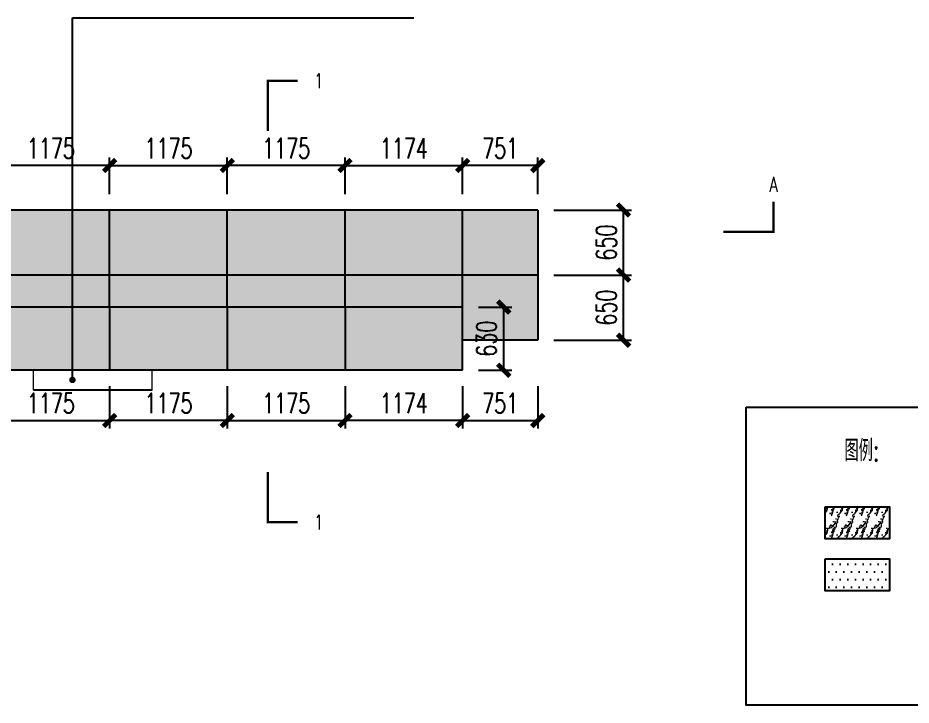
# Model space of a CAD drawing. Extents: x -202236 to 1002404, y -663931 to 1550022.
# Drawn here: x -58700 to -49780, y -341118 to -334252 of the extents above; entities that cross this region are included whole.
import ezdxf
from ezdxf.enums import TextEntityAlignment as Align

# ---------------------------------------------------------------- set-up
doc = ezdxf.new("R2010")
doc.units = 0
for name, color, linetype in [('!ZN1-填充-8', 8, 'Continuous'), ('!ZN1-文字-7', 7, 'Continuous'), ('!ZN3-铝板幕墙-3', 3, 'Continuous'), ('25mm厚湿贴石材', 35, 'Continuous'), ('A-LIN-V', 9, 'Continuous'), ('DIM', 173, 'Continuous'), ('DIM_SYMB', 3, 'Continuous'), ('PUB_TEXT', 7, 'Continuous')]:
    doc.layers.add(name, color=color, linetype=linetype)
doc.layers.add('99立面图例外参$0$99立面图例外参$0$A-WALL-HATCH', color=8, linetype='Continuous', lineweight=13)
doc.layers.add('A-WALL-HATCH', color=8, linetype='Continuous', lineweight=13)
doc.styles.add('_TCH_DIM', font='SIMPLEX', dxfattribs={"bigfont": 'GBCBIG'})
doc.styles.add('DHTEXT-1', font='ROMANS.shx', dxfattribs={"width": 0.7, "bigfont": 'CHINESE.shx'})
doc.styles.add('样式 1', font='romans.shx', dxfattribs={"width": 0.7, "bigfont": 'chinese.shx'})
doc.dimstyles.new('ZN80', dxfattribs={"dimscale": 80, "dimtxt": 2.5, "dimasz": 1.5, "dimexe": 1, "dimexo": 2, "dimgap": 0.9, "dimtad": 1, "dimdec": 0, "dimdsep": 46, "dimtxsty": 'DHTEXT-1', "dimblk": 'ARCHTICK', "dimcen": 2.5, "dimclrd": 173, "dimclre": 173, "dimclrt": 7, "dimazin": 2, "dimtfac": 0.4, "dimtdec": 0, "dimtix": 1, "dimtmove": 2, "dimatfit": 3, "dimfxl": 0, "dimtolj": 1, "dimtzin": 0, "dimarcsym": 0})

# ---------------------------------------------------------------- blocks, each defined once
blk = doc.blocks.new('_ArchTick')
at = {"color": 0, "linetype": 'ByBlock', "const_width": 0.4}
blk.add_lwpolyline([(-0.5, -0.5), (0.5, 0.5)], dxfattribs=at)
blk = doc.blocks.new('*D520')
at = {"layer": 'Defpoints', "color": 0, "ltscale": 800, "transparency": 16777216}
for p in [(-54259.1, -337141.9), (-53847.6, -337141.9), (-54259.1, -337771.9)]:
    blk.add_point(p, dxfattribs=at)
at = {"layer": 'DIM', "color": 173, "linetype": 'ByBlock', "lineweight": -2, "ltscale": 800, "transparency": 16777216}
for p, q in [((-54099.1, -337141.9), (-53767.6, -337141.9)), ((-53847.6, -337771.9), (-53847.6, -337141.9)), ((-54099.1, -337771.9), (-53767.6, -337771.9))]:
    blk.add_line(p, q, dxfattribs=at)
at = {"layer": 'DIM', "color": 173, "lineweight": -2, "ltscale": 800, "transparency": 16777216, "xscale": 120, "yscale": 120, "zscale": 120}
for p, rotation in [((-53847.6, -337141.9), 90), ((-53847.6, -337771.9), 270)]:
    blk.add_blockref('_ArchTick', p, dxfattribs=dict(at, rotation=rotation))
at = {"layer": 'DIM', "color": 7, "ltscale": 800, "transparency": 16777216, "insert": (-54019.6, -337456.9), "char_height": 200, "attachment_point": 5, "rotation": 90, "style": 'DHTEXT-1'}
blk.add_mtext('\\A1;630', dxfattribs=at)
blk = doc.blocks.new('*D521')
at = {"layer": 'Defpoints', "color": 0, "ltscale": 800, "transparency": 16777216}
for p in [(-55433.2, -337771.9), (-54259.1, -337771.9), (-55433.2, -338274.2)]:
    blk.add_point(p, dxfattribs=at)
at = {"layer": 'DIM', "color": 173, "linetype": 'ByBlock', "lineweight": -2, "ltscale": 800, "transparency": 16777216}
for p, q in [((-55433.2, -337931.9), (-55433.2, -338354.2)), ((-54259.1, -337931.9), (-54259.1, -338354.2)), ((-54259.1, -338274.2), (-55433.2, -338274.2))]:
    blk.add_line(p, q, dxfattribs=at)
at = {"layer": 'DIM', "color": 173, "lineweight": -2, "ltscale": 800, "transparency": 16777216, "xscale": 120, "yscale": 120, "zscale": 120, "rotation": 180}
blk.add_blockref('_ArchTick', (-55433.2, -338274.2), dxfattribs=at)
at = {"layer": 'DIM', "color": 173, "lineweight": -2, "ltscale": 800, "transparency": 16777216, "xscale": 120, "yscale": 120, "zscale": 120}
blk.add_blockref('_ArchTick', (-54259.1, -338274.2), dxfattribs=at)
at = {"layer": 'DIM', "color": 7, "ltscale": 800, "transparency": 16777216, "insert": (-54846.2, -338102.2), "char_height": 200, "attachment_point": 5, "style": 'DHTEXT-1'}
blk.add_mtext('\\A1;1174', dxfattribs=at)
blk = doc.blocks.new('*D522')
at = {"layer": 'Defpoints', "color": 0, "ltscale": 800, "transparency": 16777216}
for p in [(-54259.1, -337771.9), (-53508.2, -337771.9), (-53508.2, -338274.2)]:
    blk.add_point(p, dxfattribs=at)
at = {"layer": 'DIM', "color": 173, "linetype": 'ByBlock', "lineweight": -2, "ltscale": 800, "transparency": 16777216}
for p, q in [((-54259.1, -337931.9), (-54259.1, -338354.2)), ((-53508.2, -337931.9), (-53508.2, -338354.2)), ((-54259.1, -338274.2), (-53508.2, -338274.2))]:
    blk.add_line(p, q, dxfattribs=at)
at = {"layer": 'DIM', "color": 173, "lineweight": -2, "ltscale": 800, "transparency": 16777216, "xscale": 120, "yscale": 120, "zscale": 120, "rotation": 180}
blk.add_blockref('_ArchTick', (-54259.1, -338274.2), dxfattribs=at)
at = {"layer": 'DIM', "color": 173, "lineweight": -2, "ltscale": 800, "transparency": 16777216, "xscale": 120, "yscale": 120, "zscale": 120}
blk.add_blockref('_ArchTick', (-53508.2, -338274.2), dxfattribs=at)
at = {"layer": 'DIM', "color": 7, "ltscale": 800, "transparency": 16777216, "insert": (-53883.7, -338102.2), "char_height": 200, "attachment_point": 5, "style": 'DHTEXT-1'}
blk.add_mtext('\\A1;751', dxfattribs=at)
blk = doc.blocks.new('*D523')
at = {"layer": 'Defpoints', "color": 0, "ltscale": 800, "transparency": 16777216}
for p in [(-56608.2, -337771.9), (-55433.2, -337771.9), (-55433.2, -338274.2)]:
    blk.add_point(p, dxfattribs=at)
at = {"layer": 'DIM', "color": 173, "linetype": 'ByBlock', "lineweight": -2, "ltscale": 800, "transparency": 16777216}
for p, q in [((-56608.2, -337931.9), (-56608.2, -338354.2)), ((-55433.2, -337931.9), (-55433.2, -338354.2)), ((-56608.2, -338274.2), (-55433.2, -338274.2))]:
    blk.add_line(p, q, dxfattribs=at)
at = {"layer": 'DIM', "color": 173, "lineweight": -2, "ltscale": 800, "transparency": 16777216, "xscale": 120, "yscale": 120, "zscale": 120, "rotation": 180}
blk.add_blockref('_ArchTick', (-56608.2, -338274.2), dxfattribs=at)
at = {"layer": 'DIM', "color": 173, "lineweight": -2, "ltscale": 800, "transparency": 16777216, "xscale": 120, "yscale": 120, "zscale": 120}
blk.add_blockref('_ArchTick', (-55433.2, -338274.2), dxfattribs=at)
at = {"layer": 'DIM', "color": 7, "ltscale": 800, "transparency": 16777216, "insert": (-56020.7, -338102.2), "char_height": 200, "attachment_point": 5, "style": 'DHTEXT-1'}
blk.add_mtext('\\A1;1175', dxfattribs=at)
blk = doc.blocks.new('*D524')
at = {"layer": 'Defpoints', "color": 0, "ltscale": 800, "transparency": 16777216}
for p in [(-57783.2, -337771.9), (-56608.2, -337771.9), (-57783.2, -338274.2)]:
    blk.add_point(p, dxfattribs=at)
at = {"layer": 'DIM', "color": 173, "linetype": 'ByBlock', "lineweight": -2, "ltscale": 800, "transparency": 16777216}
for p, q in [((-57783.2, -337931.9), (-57783.2, -338354.2)), ((-56608.2, -337931.9), (-56608.2, -338354.2)), ((-56608.2, -338274.2), (-57783.2, -338274.2))]:
    blk.add_line(p, q, dxfattribs=at)
at = {"layer": 'DIM', "color": 173, "lineweight": -2, "ltscale": 800, "transparency": 16777216, "xscale": 120, "yscale": 120, "zscale": 120, "rotation": 180}
blk.add_blockref('_ArchTick', (-57783.2, -338274.2), dxfattribs=at)
at = {"layer": 'DIM', "color": 173, "lineweight": -2, "ltscale": 800, "transparency": 16777216, "xscale": 120, "yscale": 120, "zscale": 120}
blk.add_blockref('_ArchTick', (-56608.2, -338274.2), dxfattribs=at)
at = {"layer": 'DIM', "color": 7, "ltscale": 800, "transparency": 16777216, "insert": (-57195.7, -338102.2), "char_height": 200, "attachment_point": 5, "style": 'DHTEXT-1'}
blk.add_mtext('\\A1;1175', dxfattribs=at)
blk = doc.blocks.new('*D526')
at = {"layer": 'Defpoints', "color": 0, "ltscale": 800, "transparency": 16777216}
for p in [(-58958.2, -337771.9), (-57783.2, -337771.9), (-57783.2, -338274.2)]:
    blk.add_point(p, dxfattribs=at)
at = {"layer": 'DIM', "color": 173, "linetype": 'ByBlock', "lineweight": -2, "ltscale": 800, "transparency": 16777216}
for p, q in [((-58958.2, -337931.9), (-58958.2, -338354.2)), ((-57783.2, -337931.9), (-57783.2, -338354.2)), ((-58958.2, -338274.2), (-57783.2, -338274.2))]:
    blk.add_line(p, q, dxfattribs=at)
at = {"layer": 'DIM', "color": 173, "lineweight": -2, "ltscale": 800, "transparency": 16777216, "xscale": 120, "yscale": 120, "zscale": 120, "rotation": 180}
blk.add_blockref('_ArchTick', (-58958.2, -338274.2), dxfattribs=at)
at = {"layer": 'DIM', "color": 173, "lineweight": -2, "ltscale": 800, "transparency": 16777216, "xscale": 120, "yscale": 120, "zscale": 120}
blk.add_blockref('_ArchTick', (-57783.2, -338274.2), dxfattribs=at)
at = {"layer": 'DIM', "color": 7, "ltscale": 800, "transparency": 16777216, "insert": (-58370.7, -338102.2), "char_height": 200, "attachment_point": 5, "style": 'DHTEXT-1'}
blk.add_mtext('\\A1;1175', dxfattribs=at)
blk = doc.blocks.new('*D536')
at = {"layer": 'Defpoints', "color": 0, "ltscale": 800, "transparency": 16777216}
for p in [(-53508.2, -336821.9), (-52651.7, -336821.9), (-53508.2, -337471.9)]:
    blk.add_point(p, dxfattribs=at)
at = {"layer": 'DIM', "color": 173, "linetype": 'ByBlock', "lineweight": -2, "ltscale": 800, "transparency": 16777216}
for p, q in [((-53348.2, -336821.9), (-52571.7, -336821.9)), ((-52651.7, -337471.9), (-52651.7, -336821.9)), ((-53348.2, -337471.9), (-52571.7, -337471.9))]:
    blk.add_line(p, q, dxfattribs=at)
at = {"layer": 'DIM', "color": 173, "lineweight": -2, "ltscale": 800, "transparency": 16777216, "xscale": 120, "yscale": 120, "zscale": 120}
for p, rotation in [((-52651.7, -336821.9), 90), ((-52651.7, -337471.9), 270)]:
    blk.add_blockref('_ArchTick', p, dxfattribs=dict(at, rotation=rotation))
at = {"layer": 'DIM', "color": 7, "ltscale": 800, "transparency": 16777216, "insert": (-52823.7, -337146.9), "char_height": 200, "attachment_point": 5, "rotation": 90, "style": 'DHTEXT-1'}
blk.add_mtext('\\A1;650', dxfattribs=at)
blk = doc.blocks.new('*D537')
at = {"layer": 'Defpoints', "color": 0, "ltscale": 800, "transparency": 16777216}
for p in [(-53508.2, -336171.9), (-52651.7, -336171.9), (-53508.2, -336821.9)]:
    blk.add_point(p, dxfattribs=at)
at = {"layer": 'DIM', "color": 173, "linetype": 'ByBlock', "lineweight": -2, "ltscale": 800, "transparency": 16777216}
for p, q in [((-53348.2, -336171.9), (-52571.7, -336171.9)), ((-52651.7, -336821.9), (-52651.7, -336171.9)), ((-53348.2, -336821.9), (-52571.7, -336821.9))]:
    blk.add_line(p, q, dxfattribs=at)
at = {"layer": 'DIM', "color": 173, "lineweight": -2, "ltscale": 800, "transparency": 16777216, "xscale": 120, "yscale": 120, "zscale": 120}
for p, rotation in [((-52651.7, -336171.9), 90), ((-52651.7, -336821.9), 270)]:
    blk.add_blockref('_ArchTick', p, dxfattribs=dict(at, rotation=rotation))
at = {"layer": 'DIM', "color": 7, "ltscale": 800, "transparency": 16777216, "insert": (-52823.7, -336496.9), "char_height": 200, "attachment_point": 5, "rotation": 90, "style": 'DHTEXT-1'}
blk.add_mtext('\\A1;650', dxfattribs=at)
blk = doc.blocks.new('*D538')
at = {"layer": 'Defpoints', "color": 0, "ltscale": 800, "transparency": 16777216}
for p in [(-54259.1, -335727.7), (-54259.1, -336171.9), (-53508.2, -336171.9)]:
    blk.add_point(p, dxfattribs=at)
at = {"layer": 'DIM', "color": 173, "linetype": 'ByBlock', "lineweight": -2, "ltscale": 800, "transparency": 16777216}
for p, q in [((-54259.1, -336011.9), (-54259.1, -335647.7)), ((-53508.2, -336011.9), (-53508.2, -335647.7)), ((-53508.2, -335727.7), (-54259.1, -335727.7))]:
    blk.add_line(p, q, dxfattribs=at)
at = {"layer": 'DIM', "color": 173, "lineweight": -2, "ltscale": 800, "transparency": 16777216, "xscale": 120, "yscale": 120, "zscale": 120, "rotation": 180}
blk.add_blockref('_ArchTick', (-54259.1, -335727.7), dxfattribs=at)
at = {"layer": 'DIM', "color": 173, "lineweight": -2, "ltscale": 800, "transparency": 16777216, "xscale": 120, "yscale": 120, "zscale": 120}
blk.add_blockref('_ArchTick', (-53508.2, -335727.7), dxfattribs=at)
at = {"layer": 'DIM', "color": 7, "ltscale": 800, "transparency": 16777216, "insert": (-53883.6, -335555.7), "char_height": 200, "attachment_point": 5, "style": 'DHTEXT-1'}
blk.add_mtext('\\A1;751', dxfattribs=at)
blk = doc.blocks.new('*D539')
at = {"layer": 'Defpoints', "color": 0, "ltscale": 800, "transparency": 16777216}
for p in [(-54259.1, -335727.7), (-55433.2, -336171.9), (-54259.1, -336171.9)]:
    blk.add_point(p, dxfattribs=at)
at = {"layer": 'DIM', "color": 173, "linetype": 'ByBlock', "lineweight": -2, "ltscale": 800, "transparency": 16777216}
for p, q in [((-55433.2, -336011.9), (-55433.2, -335647.7)), ((-54259.1, -336011.9), (-54259.1, -335647.7)), ((-55433.2, -335727.7), (-54259.1, -335727.7))]:
    blk.add_line(p, q, dxfattribs=at)
at = {"layer": 'DIM', "color": 173, "lineweight": -2, "ltscale": 800, "transparency": 16777216, "xscale": 120, "yscale": 120, "zscale": 120, "rotation": 180}
blk.add_blockref('_ArchTick', (-55433.2, -335727.7), dxfattribs=at)
at = {"layer": 'DIM', "color": 173, "lineweight": -2, "ltscale": 800, "transparency": 16777216, "xscale": 120, "yscale": 120, "zscale": 120}
blk.add_blockref('_ArchTick', (-54259.1, -335727.7), dxfattribs=at)
at = {"layer": 'DIM', "color": 7, "ltscale": 800, "transparency": 16777216, "insert": (-54846.2, -335555.7), "char_height": 200, "attachment_point": 5, "style": 'DHTEXT-1'}
blk.add_mtext('\\A1;1174', dxfattribs=at)
blk = doc.blocks.new('*D540')
at = {"layer": 'Defpoints', "color": 0, "ltscale": 800, "transparency": 16777216}
for p in [(-56608.2, -335727.7), (-56608.2, -336171.9), (-55433.2, -336171.9)]:
    blk.add_point(p, dxfattribs=at)
at = {"layer": 'DIM', "color": 173, "linetype": 'ByBlock', "lineweight": -2, "ltscale": 800, "transparency": 16777216}
for p, q in [((-56608.2, -336011.9), (-56608.2, -335647.7)), ((-55433.2, -336011.9), (-55433.2, -335647.7)), ((-55433.2, -335727.7), (-56608.2, -335727.7))]:
    blk.add_line(p, q, dxfattribs=at)
at = {"layer": 'DIM', "color": 173, "lineweight": -2, "ltscale": 800, "transparency": 16777216, "xscale": 120, "yscale": 120, "zscale": 120, "rotation": 180}
blk.add_blockref('_ArchTick', (-56608.2, -335727.7), dxfattribs=at)
at = {"layer": 'DIM', "color": 173, "lineweight": -2, "ltscale": 800, "transparency": 16777216, "xscale": 120, "yscale": 120, "zscale": 120}
blk.add_blockref('_ArchTick', (-55433.2, -335727.7), dxfattribs=at)
at = {"layer": 'DIM', "color": 7, "ltscale": 800, "transparency": 16777216, "insert": (-56020.7, -335555.7), "char_height": 200, "attachment_point": 5, "style": 'DHTEXT-1'}
blk.add_mtext('\\A1;1175', dxfattribs=at)
blk = doc.blocks.new('*D541')
at = {"layer": 'Defpoints', "color": 0, "ltscale": 800, "transparency": 16777216}
for p in [(-56608.2, -335727.7), (-57783.2, -336171.9), (-56608.2, -336171.9)]:
    blk.add_point(p, dxfattribs=at)
at = {"layer": 'DIM', "color": 173, "linetype": 'ByBlock', "lineweight": -2, "ltscale": 800, "transparency": 16777216}
for p, q in [((-57783.2, -336011.9), (-57783.2, -335647.7)), ((-56608.2, -336011.9), (-56608.2, -335647.7)), ((-57783.2, -335727.7), (-56608.2, -335727.7))]:
    blk.add_line(p, q, dxfattribs=at)
at = {"layer": 'DIM', "color": 173, "lineweight": -2, "ltscale": 800, "transparency": 16777216, "xscale": 120, "yscale": 120, "zscale": 120, "rotation": 180}
blk.add_blockref('_ArchTick', (-57783.2, -335727.7), dxfattribs=at)
at = {"layer": 'DIM', "color": 173, "lineweight": -2, "ltscale": 800, "transparency": 16777216, "xscale": 120, "yscale": 120, "zscale": 120}
blk.add_blockref('_ArchTick', (-56608.2, -335727.7), dxfattribs=at)
at = {"layer": 'DIM', "color": 7, "ltscale": 800, "transparency": 16777216, "insert": (-57195.7, -335555.7), "char_height": 200, "attachment_point": 5, "style": 'DHTEXT-1'}
blk.add_mtext('\\A1;1175', dxfattribs=at)
blk = doc.blocks.new('*D542')
at = {"layer": 'Defpoints', "color": 0, "ltscale": 800, "transparency": 16777216}
for p in [(-58958.2, -335727.7), (-58958.2, -336171.9), (-57783.2, -336171.9)]:
    blk.add_point(p, dxfattribs=at)
at = {"layer": 'DIM', "color": 173, "linetype": 'ByBlock', "lineweight": -2, "ltscale": 800, "transparency": 16777216}
for p, q in [((-58958.2, -336011.9), (-58958.2, -335647.7)), ((-57783.2, -336011.9), (-57783.2, -335647.7)), ((-57783.2, -335727.7), (-58958.2, -335727.7))]:
    blk.add_line(p, q, dxfattribs=at)
at = {"layer": 'DIM', "color": 173, "lineweight": -2, "ltscale": 800, "transparency": 16777216, "xscale": 120, "yscale": 120, "zscale": 120, "rotation": 180}
blk.add_blockref('_ArchTick', (-58958.2, -335727.7), dxfattribs=at)
at = {"layer": 'DIM', "color": 173, "lineweight": -2, "ltscale": 800, "transparency": 16777216, "xscale": 120, "yscale": 120, "zscale": 120}
blk.add_blockref('_ArchTick', (-57783.2, -335727.7), dxfattribs=at)
at = {"layer": 'DIM', "color": 7, "ltscale": 800, "transparency": 16777216, "insert": (-58370.7, -335555.7), "char_height": 200, "attachment_point": 5, "style": 'DHTEXT-1'}
blk.add_mtext('\\A1;1175', dxfattribs=at)

msp = doc.modelspace()

# ---------------------------------------------------------------- hatches: boundary and pattern name
at = {"layer": '!ZN1-填充-8'}
h = msp.add_hatch(dxfattribs=at)
h.set_pattern_fill('DOTS', color=141, scale=80, style=0)
h.set_pattern_definition([(0, (0, -32188.5), (63.5, 127), [0, -127])])
h.paths.add_polyline_path([(-69682.4, -337471.93), (-68702.68, -337471.93), (-68702.68, -337141.93), (-54259.09, -337141.93), (-54259.09, -337771.93), (-69682.4, -337771.93)])
h = msp.add_hatch(dxfattribs=at)
h.set_pattern_fill('DOTS', color=141, scale=1219.047619, style=0)
h.set_pattern_definition([(0, (-232393.83, -375290.49), (38.095238, 76.190476), [0, -76.190476])])
h.paths.add_polyline_path([(-50637.14, -339655.74), (-49997.14, -339655.74), (-49997.14, -339975.74), (-50637.14, -339975.74)])
at = {"layer": '99立面图例外参$0$99立面图例外参$0$A-WALL-HATCH'}
h = msp.add_hatch(dxfattribs=at)
h.set_pattern_fill('大理石', color=256, scale=200)
h.set_pattern_definition([(41.9872125, (1958705.43, -830813.36), (1199.999982, 900.00002), [19.21946, -4016.8677]), (68.1985905, (1958419.72, -830843.36), (599.9999996, 1800.000001), [69.23783, -4777.41048]), (60.945396, (1958405.43, -830877.64), (599.9999597, 900.0000255), [29.41609, -6147.9618]), (90, (1958419.7, -830851.9), (600, -4e-14), [8.57143, -891.42852]), (71.565051, (1958699.72, -830830.5), (1e-06, 900), [18.07016, -1879.29642]), (171.469234, (1958699.72, -830830.5), (-599.999998, 5.6e-06), [28.89107, -6038.2332]), (79.215702, (1958659.72, -830886.215), (600.000003, 3600.0000017), [61.07874, -6352.1886]), (62.1329961, (1958208.29, -830611.93), (2399.99997084, 4500.0000176), [140.58914, -29383.1298]), (0, (1958216.9, -830480), (0, 900), [0, -600]), (64.9831065, (1958605.434, -830316.215), (1200.000003, 2699.9999982), [94.58826, -9837.1788]), (81.4391104, (1958836.862, -830671.93), (1199.99999793, 8099.99994892), [134.3541, -28080.0036]), (82.8749836, (1958505.434, -830590.5), (599.99996395, 4500.0000045), [69.10507, -14442.9588]), (76.75948, (1958445.434, -830779.072), (600.00000583, 2699.9999979), [149.69356, -15568.1304]), (0, (1958351.9, -830778.6), (0, 900), [0, -600]), (0, (1958361.5, -830788.3), (0, 900), [0, -600]), (0, (1958429, -830740.1), (0, 900), [0, -600]), (0, (1958409.7, -830634.1), (0, 900), [0, -600]), (59.0362434, (1958479.72, -830633.36), (599.9999522, 900.0000258), [49.97959, -10445.7336]), (0, (1958505.4, -830592.2), (0, 900), [0, -600]), (0, (1958429, -830624.5), (0, 900), [0, -600]), (0, (1958457.95, -830566.7), (0, 900), [0, -600]), (0, (1958429, -830653.4), (0, 900), [0, -600]), (50.194429, (1958776.86, -830714.79), (600.0000004, 900.0000004), [22.315, -4663.8348]), (90, (1958776.86, -830740.5), (600, -4e-14), [25.71428, -874.28568]), (43.66778, (1958745.434, -830770.5), (1800.0000014, 1799.9999965), [43.4483, -9080.6952]), (90, (1958745.43, -830779.1), (600, -4e-14), [8.57143, -891.42852]), (39.805571, (1958719.72, -830800.5), (1199.9999713, 900.0000354), [33.4725, -6995.7522]), (0, (1958631.5, -830740.1), (0, 900), [0, -600]), (0, (1958778.2, -830712.9), (0, 900), [0, -600]), (0, (1958778.2, -830712.9), (0, 900), [0, -600]), (29.3577535, (1958791.15, -830697.64), (1799.9999964, 900.0000053), [52.45017, -5454.81774]), (0, (1958776.1, -830653.4), (0, 900), [0, -600]), (146.309932, (1958605.43, -830316.215), (-1200.0000074, 899.9999844), [61.80945, -6428.1828]), (8.1301023, (1958539.72, -830436.215), (5999.99995775, 899.9999947), [60.60915, -12667.3128]), (47.8624052, (1958405.434, -830453.358), (2400.00000106, 2699.9999975), [80.91316, -16910.8494]), (14.620874, (1958274.005, -830487.644), (3599.9999901, 900.00003754), [135.82702, -14126.01]), (0, (1958323, -830431.8), (0, 900), [0, -600]), (18.434949, (1958514.005, -830521.93), (2400.0000002, 899.999997), [27.10524, -5664.9945]), (16.699244, (1958539.72, -830513.36), (599.999988, 5e-05), [14.91472, -3117.17718]), (101.093723, (1958554.005, -830509.072), (-1200.0000105, 6299.99994104), [74.2445, -15517.0992]), (0, (1958477.2, -830470.3), (0, 900), [0, -600]), (0, (1958539.4, -830434.5), (0, 900), [0, -600]), (0, (1958457.95, -830537.8), (0, 900), [0, -600]), (0, (1958380.8, -830345.1), (0, 900), [0, -600]), (0, (1958351.9, -830383.6), (0, 900), [0, -600]), (44.1449026, (1958505.434, -830329.072), (1800.0000031, 1799.99999994), [67.68776, -14146.7412]), (54.5829447, (1958459.72, -830393.358), (600.0000017, 899.99999645), [78.8825, -16486.4424]), (0, (1958506.2, -830328.5), (0, 900), [0, -600]), (0, (1958419.4, -830374), (0, 900), [0, -600]), (0, (1958506.2, -830328.5), (0, 900), [0, -600]), (0, (1958459.8, -830394.8), (0, 900), [0, -600]), (75.068583, (1958599.72, -830427.64), (600, 2700.000001), [22.1774, -4635.075]), (90, (1958605.43, -830406.2), (600, -4e-14), [90, -810]), (50.194429, (1958711.15, -830029.07), (600.0000004, 900.0000004), [22.315, -4663.8348]), (0, (1958544.7, -830219.85), (0, 900), [0, -600]), (0, (1958564, -830229.5), (0, 900), [0, -600]), (0, (1958486.9, -830210.2), (0, 900), [0, -600]), (0, (1958583.3, -830104.2), (0, 900), [0, -600]), (53.1301023, (1958645.434, -830157.644), (600.0000009, 899.9999994), [42.85714, -8957.1426]), (90, (1958645.43, -830230.5), (600, -4e-14), [72.85714, -827.14284]), (0, (1958645.5, -830229.05), (0, 900), [0, -600]), (23.1985905, (1958691.15, -830037.64), (1800.000001, 900.0000005), [21.75935, -4547.7045]), (66.037511, (1958685.43, -830050.5), (600, 1799.999999), [14.0698, -2940.58752]), (66.037511, (1958679.72, -830063.36), (600, 1799.999999), [14.0698, -2940.58752]), (81.8698976, (1958671.15, -830123.36), (600.0000026, 4500.00000045), [60.60915, -12667.3128]), (90, (1958725.43, -830011.9), (600, -4e-14), [21.42857, -878.57142]), (0, (1958659.5, -829981.9), (0, 900), [0, -600])])
h.paths.add_polyline_path([(-69354.94, -336171.93), (-70708.58, -336171.93), (-70708.15, -337471.93), (-68702.68, -337471.93), (-68702.68, -337141.93), (-54259.09, -337141.93), (-54259.09, -337471.93), (-53498.19, -337471.93), (-53498.19, -336171.93), (-54259.09, -336171.93), (-68968.23, -336171.93), (-69164.57, -336171.93)])
h = msp.add_hatch(dxfattribs=at)
h.set_pattern_fill('大理石', color=256, scale=50)
h.set_pattern_definition([(41.987212, (88699.767, -3509.224), (299.9999956, 225.000005), [4.80487, -1004.216925]), (68.1985905, (88628.34, -3516.724), (150, 450.0000002), [17.30946, -1194.35262]), (60.945396, (88624.767, -3525.295), (149.99999, 225.0000064), [7.35402, -1536.99045]), (90, (88628.34, -3518.87), (150, -9e-15), [2.14286, -222.85713]), (71.56505, (88698.34, -3513.51), (3e-07, 225), [4.51754, -469.824105]), (171.469234, (88698.339, -3513.51), (-149.9999995, 1.4e-06), [7.22277, -1509.5583]), (79.215702, (88688.339, -3527.438), (150.0000007, 900.0000004), [15.269685, -1588.04715]), (62.1329961, (88575.4815, -3458.867), (599.99999271, 1125.0000044), [35.14728, -7345.78245]), (0, (88577.64, -3425.88), (0, 225), [0, -150]), (64.9831065, (88674.767, -3384.938), (300.00000076, 674.99999954), [23.647065, -2459.2947]), (81.4391104, (88732.6243, -3473.867), (299.999999483, 2024.99998723), [33.58852, -7020.0009]), (82.8749836, (88649.767, -3453.51), (149.999991, 1125.00000113), [17.27627, -3610.7397]), (76.75948, (88634.767, -3500.6525), (150.00000146, 674.99999948), [37.42339, -3892.0326]), (0, (88611.38, -3500.54), (0, 225), [0, -150]), (0, (88613.8, -3502.95), (0, 225), [0, -150]), (0, (88630.66, -3490.9), (0, 225), [0, -150]), (0, (88625.84, -3464.41), (0, 225), [0, -150]), (59.0362434, (88643.339, -3464.224), (149.99998805, 225.00000645), [12.4949, -2611.4334]), (0, (88649.75, -3453.93), (0, 225), [0, -150]), (0, (88630.66, -3462), (0, 225), [0, -150]), (0, (88637.9, -3447.55), (0, 225), [0, -150]), (0, (88630.66, -3469.23), (0, 225), [0, -150]), (50.194429, (88717.624, -3484.58), (150, 225), [5.57875, -1165.9587]), (90, (88717.62, -3491.01), (150, -9e-15), [6.42857, -218.57142]), (43.66778, (88709.767, -3498.51), (450.00000034, 449.9999991), [10.86208, -2270.1738]), (90, (88709.77, -3500.65), (150, -9e-15), [2.14286, -222.85713]), (39.805571, (88703.339, -3506.01), (299.9999928, 225.0000089), [8.368125, -1748.93805]), (0, (88681.28, -3490.9), (0, 225), [0, -150]), (0, (88717.95, -3484.11), (0, 225), [0, -150]), (0, (88717.95, -3484.11), (0, 225), [0, -150]), (29.3577535, (88721.196, -3480.295), (449.9999991, 225.0000013), [13.11254, -1363.704435]), (0, (88717.43, -3469.23), (0, 225), [0, -150]), (146.309932, (88674.767, -3384.938), (-300.0000018, 224.9999961), [15.45236, -1607.0457]), (8.1301023, (88658.339, -3414.938), (1499.99998944, 224.99999867), [15.15229, -3166.8282]), (47.8624052, (88624.767, -3419.224), (600.00000026, 674.99999937), [20.22829, -4227.71235]), (14.620874, (88591.91, -3427.795), (899.99999752, 225.00000939), [33.95676, -3531.5025]), (0, (88604.15, -3413.84), (0, 225), [0, -150]), (18.434949, (88651.91, -3436.367), (600, 224.9999993), [6.77631, -1416.248625]), (16.699244, (88658.34, -3434.224), (149.999997, 1.24e-05), [3.72868, -779.294295]), (101.093723, (88661.91, -3433.1525), (-300.00000262, 1574.99998526), [18.56112, -3879.2748]), (0, (88642.72, -3423.47), (0, 225), [0, -150]), (0, (88658.26, -3414.52), (0, 225), [0, -150]), (0, (88637.9, -3440.33), (0, 225), [0, -150]), (0, (88618.61, -3392.16), (0, 225), [0, -150]), (0, (88611.38, -3401.8), (0, 225), [0, -150]), (44.1449026, (88649.767, -3388.1525), (450.00000077, 449.99999998), [16.92194, -3536.6853]), (54.5829447, (88638.339, -3404.224), (150.00000042, 224.99999911), [19.72063, -4121.6106]), (0, (88649.97, -3388), (0, 225), [0, -150]), (0, (88628.25, -3399.38), (0, 225), [0, -150]), (0, (88649.97, -3388), (0, 225), [0, -150]), (0, (88638.36, -3404.57), (0, 225), [0, -150]), (75.068583, (88673.34, -3412.795), (150, 675.0000002), [5.54435, -1158.76875]), (90, (88674.77, -3407.44), (150, -9e-15), [22.5, -202.5]), (50.194429, (88701.196, -3313.153), (150, 225), [5.57875, -1165.9587]), (0, (88659.59, -3360.85), (0, 225), [0, -150]), (0, (88664.4, -3363.26), (0, 225), [0, -150]), (0, (88645.13, -3358.44), (0, 225), [0, -150]), (0, (88669.23, -3331.94), (0, 225), [0, -150]), (53.1301023, (88684.767, -3345.295), (150.0000002, 224.99999986), [10.71429, -2239.28565]), (90, (88684.77, -3363.51), (150, -9e-15), [18.21429, -206.78571]), (0, (88684.8, -3363.15), (0, 225), [0, -150]), (23.1985905, (88696.196, -3315.295), (450.0000003, 225), [5.43984, -1136.926125]), (66.037511, (88694.767, -3318.51), (150, 449.9999997), [3.51745, -735.14688]), (66.037511, (88693.34, -3321.724), (150, 449.9999997), [3.51745, -735.14688]), (81.8698976, (88691.196, -3336.724), (150.00000065, 1125.0000001), [15.15229, -3166.8282]), (90, (88704.77, -3308.87), (150, -9e-15), [5.35714, -219.642855]), (0, (88688.3, -3301.37), (0, 225), [0, -150])])
h.paths.add_polyline_path([(-50637.14, -339136.58), (-49997.14, -339136.58), (-49997.14, -339456.58), (-50637.14, -339456.58)])

# ---------------------------------------------------------------- linework, layer by layer
at = {"layer": '!ZN3-铝板幕墙-3', "ltscale": 800}
for p, q in [((-54259.09, -337141.93), (-68598.33, -337141.93)), ((-57783.21, -337141.93), (-57783.21, -337771.93)), ((-56608.22, -337141.93), (-56608.22, -337771.93)), ((-55433.22, -337141.93), (-55433.22, -337771.93)), ((-54259.09, -337771.93), (-54259.09, -337141.93)), ((-54259.09, -337771.93), (-69677.4, -337771.93))]:
    msp.add_line(p, q, dxfattribs=at)
at = {"ltscale": 1000}
msp.add_lwpolyline([(-51428.78, -338141.06), (-45007.69, -338141.06), (-45007.69, -341117.55), (-51428.78, -341117.55)], close=True, dxfattribs=at)
at = {"ltscale": 1.5}
for points in [[(-50637.14, -339136.58), (-49997.14, -339136.58), (-49997.14, -339456.58), (-50637.14, -339456.58)], [(-50637.14, -339655.74), (-49997.14, -339655.74), (-49997.14, -339975.74), (-50637.14, -339975.74)]]:
    msp.add_lwpolyline(points, close=True, dxfattribs=at)
at = {"layer": '25mm厚湿贴石材'}
for p, q in [((-53508.23, -336171.93), (-70708.23, -336171.93)), ((-57783.21, -337141.93), (-57783.21, -336171.93)), ((-56608.22, -337141.93), (-56608.22, -336171.93)), ((-55433.22, -337141.93), (-55433.22, -336171.93)), ((-54259.09, -337141.93), (-54259.09, -336171.93)), ((-53508.23, -336171.93), (-53508.23, -337471.93)), ((-53508.23, -336821.93), (-70708.15, -336821.93)), ((-53508.19, -337471.93), (-54259.09, -337471.93))]:
    msp.add_line(p, q, dxfattribs=at)
at = {"layer": 'A-LIN-V'}
msp.add_line((-57357.69, -337971.93), (-58542.44, -337971.93), dxfattribs=at)
at = {"layer": 'A-WALL-HATCH'}
for p, q in [((-58542.44, -337971.93), (-58542.44, -337771.93)), ((-57357.69, -337971.93), (-57357.69, -337771.93))]:
    msp.add_line(p, q, dxfattribs=at)
at = {"layer": 'DIM_SYMB'}
for p, q in [((-58154.57, -337869.38), (-58154.57, -334252.36)), ((-58154.57, -334252.36), (-54745.44, -334252.36))]:
    msp.add_line(p, q, dxfattribs=at)
at = {"layer": 'DIM_SYMB', "const_width": 25}
for points in [[(-55904.57, -334881.9), (-56204.57, -334881.9), (-56204.57, -335381.9)], [(-51654.57, -336389.38), (-51154.57, -336389.38), (-51154.57, -336089.38)], [(-56204.57, -338789.38), (-56204.57, -339289.38), (-55904.57, -339289.38)]]:
    msp.add_lwpolyline(points, dxfattribs=at)
at = {"layer": 'DIM_SYMB', "const_width": 32}
msp.add_lwpolyline([(-58154.57, -337885.38, 1), (-58154.57, -337853.38, 1)], format="xyb", close=True, dxfattribs=at)

# ---------------------------------------------------------------- texts
at = {"layer": '!ZN1-文字-7', "ltscale": 1.5, "style": '样式 1', "width": 0.7}
msp.add_text('图例:', height=213.333, dxfattribs=at).set_placement((-50097.72, -338745.05), align=Align.BOTTOM_RIGHT)
at = {"layer": 'PUB_TEXT', "style": '_TCH_DIM', "width": 0.705882}
for s, p in [('1', (-55742.07, -334956.28)), ('A', (-51194.57, -335988.76)), ('1', (-55742.07, -339363.76))]:
    msp.add_text(s, height=148.75, dxfattribs=at).set_placement(p)

# ---------------------------------------------------------------- dimensions: what is measured, and where the dimension line sits
at = {"layer": 'DIM', "ltscale": 800}
for base, p1, p2, picture, middle in [((-58958.21, -335727.66), (-57783.21, -336171.93), (-58958.21, -336171.93), '*D542', (-58370.71, -335555.66)), ((-56608.22, -335727.66), (-57783.21, -336171.93), (-56608.22, -336171.93), '*D541', (-57195.71, -335555.66)), ((-56608.22, -335727.66), (-55433.22, -336171.93), (-56608.22, -336171.93), '*D540', (-56020.72, -335555.66)), ((-54259.09, -335727.66), (-55433.22, -336171.93), (-54259.09, -336171.93), '*D539', (-54846.16, -335555.66)), ((-54259.09, -335727.66), (-53508.19, -336171.93), (-54259.09, -336171.93), '*D538', (-53883.64, -335555.66)), ((-57783.21, -338274.2), (-58958.21, -337771.93), (-57783.21, -337771.93), '*D526', (-58370.71, -338102.2)), ((-57783.21, -338274.2), (-56608.22, -337771.93), (-57783.21, -337771.93), '*D524', (-57195.71, -338102.2)), ((-55433.22, -338274.2), (-56608.22, -337771.93), (-55433.22, -337771.93), '*D523', (-56020.72, -338102.2)), ((-55433.22, -338274.2), (-54259.09, -337771.93), (-55433.22, -337771.93), '*D521', (-54846.16, -338102.2)), ((-53508.23, -338274.2), (-54259.09, -337771.93), (-53508.23, -337771.93), '*D522', (-53883.66, -338102.2))]:
    dim = msp.add_linear_dim(base=base, p1=p1, p2=p2, dimstyle='ZN80', dxfattribs=at)
    dim.commit()
    dim.dimension.update_dxf_attribs({"geometry": picture, "text_midpoint": middle})
for base, p1, p2, picture, middle in [((-52651.65, -336171.93), (-53508.19, -336821.93), (-53508.19, -336171.93), '*D537', (-52823.65, -336496.93)), ((-52651.65, -336821.93), (-53508.19, -337471.93), (-53508.19, -336821.93), '*D536', (-52823.65, -337146.93)), ((-53847.58, -337141.93), (-54259.09, -337771.93), (-54259.09, -337141.93), '*D520', (-54019.58, -337456.93))]:
    dim = msp.add_linear_dim(base=base, p1=p1, p2=p2, angle=90, dimstyle='ZN80', dxfattribs=at)
    dim.commit()
    dim.dimension.update_dxf_attribs({"geometry": picture, "text_midpoint": middle})

doc.saveas('drawing.dxf')
